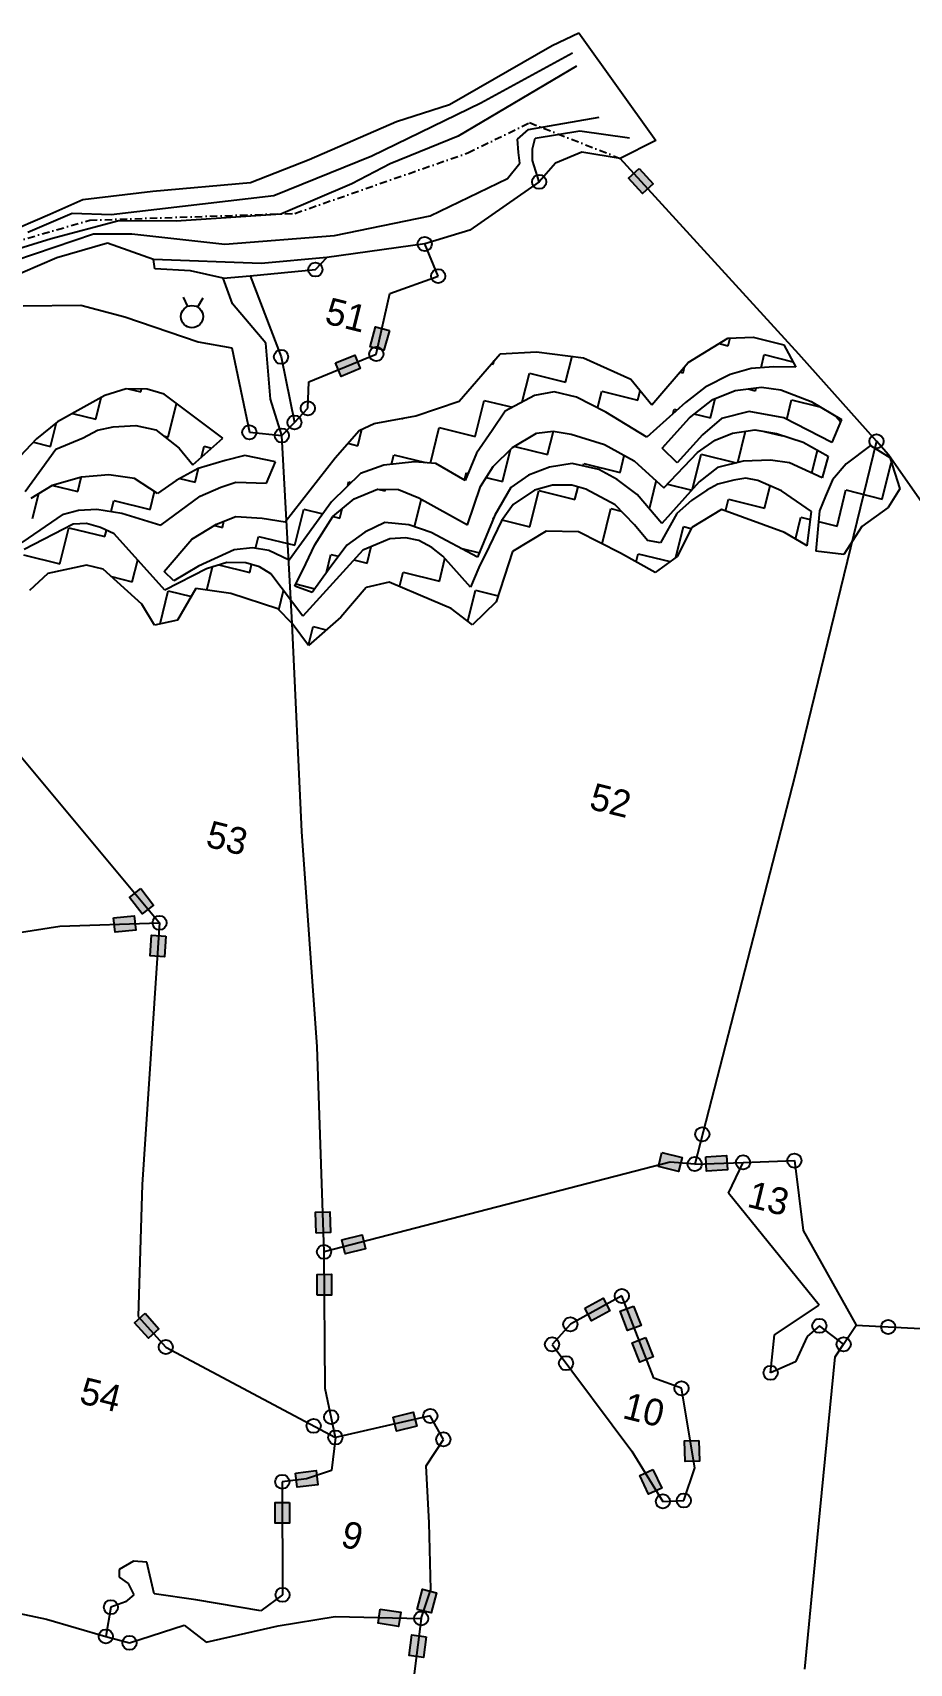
# Model space of a CAD drawing. Header units: metres. Extents: x 312545 to 317295, y 1913851 to 1916479.
# Drawn here: x 314574 to 315164, y 1915139 to 1916236 of the extents above; entities that cross this region are included whole.
import ezdxf

# ---------------------------------------------------------------- set-up
doc = ezdxf.new("R2010")
doc.units = ezdxf.units.M
doc.linetypes.add('DASHDOT', pattern=[1, 0.5, -0.25, 0, -0.25])
for name, color, linetype in [('LINE_WATER', 4, 'Continuous'), ('OFF', 1, 'Continuous'), ('POLY_HATCH', 12, 'Continuous'), ('POLY_PARCEL', 6, 'Continuous'), ('POLY_WATER', 4, 'Continuous'), ('TEXT_PARCEL', 7, 'Continuous'), ('V_BOUND_LINE', 7, 'Continuous'), ('V_BOUND_STREAM_LINE', 7, 'DASHDOT')]:
    doc.layers.add(name, color=color, linetype=linetype)
doc.styles.add('TEXT_MAP', font='')
doc.styles.get('TEXT_MAP').set_extended_font_data('Kruti Dev 050')

msp = doc.modelspace()

# ---------------------------------------------------------------- hatches: boundary and pattern name
for points in [[(314984.1, 1916127.5), (314991.3, 1916134), (314981.9, 1916144.3), (314974.7, 1916137.8)], [(314801.1, 1916024.4), (314810.4, 1916022), (314814, 1916035.4), (314804.6, 1916037.9)], [(314794.4, 1916009.7), (314790.8, 1916018.7), (314777.9, 1916013.5), (314781.5, 1916004.5)], [(314647.8, 1915643), (314655.4, 1915648.9), (314647, 1915660), (314639.3, 1915654.1)], [(314643.5, 1915632.1), (314642.5, 1915641.7), (314628.6, 1915640.3), (314629.6, 1915630.7)], [(314653.2, 1915614.8), (314662.8, 1915614.1), (314663.7, 1915628.1), (314654.1, 1915628.7)], [(315008.5, 1915469.7), (315010.9, 1915479.1), (314997.3, 1915482.5), (314995, 1915473.1)], [(315041.3, 1915471), (315040.6, 1915480.6), (315026.7, 1915479.7), (315027.3, 1915470)], [(314774, 1915442.7), (314764.4, 1915442.4), (314764.9, 1915428.4), (314774.5, 1915428.8)], [(314797.9, 1915417.8), (314795.7, 1915427.1), (314782.1, 1915423.9), (314784.4, 1915414.5)], [(314775.1, 1915400.7), (314765.4, 1915400.6), (314765.5, 1915386.6), (314775.2, 1915386.7)], [(314962.2, 1915376), (314957.7, 1915384.5), (314945.4, 1915377.9), (314950, 1915369.4)], [(314652, 1915357.6), (314659.1, 1915364), (314649.8, 1915374.4), (314642.6, 1915367.9)], [(314974.2, 1915362.8), (314983.2, 1915366.2), (314978.2, 1915379.2), (314969.2, 1915375.8)], [(314982.3, 1915341.6), (314991.3, 1915345.1), (314986.3, 1915358.1), (314977.3, 1915354.6)], [(314832.4, 1915298.6), (314830.1, 1915307.9), (314816.5, 1915304.5), (314818.9, 1915295.2)], [(315012.9, 1915274.7), (315022.5, 1915274.9), (315022.1, 1915288.9), (315012.5, 1915288.6)], [(314765.9, 1915259.1), (314764.7, 1915268.7), (314750.9, 1915267), (314752, 1915257.5)], [(314988.3, 1915252.7), (314997.1, 1915256.8), (314991.2, 1915269.4), (314982.4, 1915265.3)], [(314737.2, 1915233.2), (314746.9, 1915233.3), (314746.8, 1915247.2), (314737.2, 1915247.2)], [(314845.7, 1915186.5), (314836.3, 1915188.9), (314832.8, 1915175.3), (314842.2, 1915172.9)], [(314820.2, 1915163.9), (314821.7, 1915173.4), (314807.9, 1915175.5), (314806.4, 1915166)], [(314827.3, 1915144.2), (314836.9, 1915143), (314838.7, 1915156.8), (314829.1, 1915158.1)]]:
    msp.add_hatch(color=256).paths.add_polyline_path(points)

# ---------------------------------------------------------------- linework, layer by layer
for points in [[(314981.9, 1916144.3), (314991.3, 1916134), (314984.1, 1916127.5), (314974.7, 1916137.8)], [(314814, 1916035.4), (314810.4, 1916022), (314801.1, 1916024.4), (314804.6, 1916037.9)], [(314777.9, 1916013.5), (314790.8, 1916018.7), (314794.4, 1916009.7), (314781.5, 1916004.5)], [(314647, 1915660), (314655.4, 1915648.9), (314647.8, 1915643), (314639.3, 1915654.1)], [(314628.6, 1915640.3), (314642.5, 1915641.7), (314643.5, 1915632.1), (314629.6, 1915630.7)], [(314663.7, 1915628.1), (314662.8, 1915614.1), (314653.2, 1915614.8), (314654.1, 1915628.7)], [(314997.3, 1915482.5), (315010.9, 1915479.1), (315008.5, 1915469.7), (314995, 1915473.1)], [(315026.7, 1915479.7), (315040.6, 1915480.6), (315041.3, 1915471), (315027.3, 1915470)], [(314764.9, 1915428.4), (314764.4, 1915442.4), (314774, 1915442.7), (314774.5, 1915428.8)], [(314782.1, 1915423.9), (314795.7, 1915427.1), (314797.9, 1915417.8), (314784.4, 1915414.5)], [(314765.5, 1915386.6), (314765.4, 1915400.6), (314775.1, 1915400.7), (314775.2, 1915386.7)], [(314945.4, 1915377.9), (314957.7, 1915384.5), (314962.2, 1915376), (314950, 1915369.4)], [(314649.8, 1915374.4), (314659.1, 1915364), (314652, 1915357.6), (314642.6, 1915367.9)], [(314978.2, 1915379.2), (314983.2, 1915366.2), (314974.2, 1915362.8), (314969.2, 1915375.8)], [(314986.3, 1915358.1), (314991.3, 1915345.1), (314982.3, 1915341.6), (314977.3, 1915354.6)], [(314816.5, 1915304.5), (314830.1, 1915307.9), (314832.4, 1915298.6), (314818.9, 1915295.2)], [(315022.1, 1915288.9), (315022.5, 1915274.9), (315012.9, 1915274.7), (315012.5, 1915288.6)], [(314750.9, 1915267), (314764.7, 1915268.7), (314765.9, 1915259.1), (314752, 1915257.5)], [(314991.2, 1915269.4), (314997.1, 1915256.8), (314988.3, 1915252.7), (314982.4, 1915265.3)], [(314746.8, 1915247.2), (314746.9, 1915233.3), (314737.2, 1915233.2), (314737.2, 1915247.2)], [(314832.8, 1915175.3), (314836.3, 1915188.9), (314845.7, 1915186.5), (314842.2, 1915172.9)], [(314807.9, 1915175.5), (314821.7, 1915173.4), (314820.2, 1915163.9), (314806.4, 1915166)], [(314838.7, 1915156.8), (314836.9, 1915143), (314827.3, 1915144.2), (314829.1, 1915158.1)]]:
    msp.add_lwpolyline(points, close=True)
for points in [[(314675.4, 1916057.7), (314678.2, 1916051.5)], [(314688.6, 1916057), (314685.1, 1916051.1)]]:
    msp.add_lwpolyline(points)
for centre, radius in [((314914.7, 1916135.3), 4.77), ((314837.8, 1916093.5), 4.77), ((314764.3, 1916076.3), 4.77), ((314846.8, 1916071.9), 4.77), ((314681.3, 1916044.7), 7.47), ((314741.2, 1916017.6), 4.77), ((314805.2, 1916019.5), 4.77), ((314759.2, 1915983), 4.77), ((314719.9, 1915966.9), 4.77), ((314750.2, 1915973.5), 4.77), ((314741.7, 1915964.7), 4.77), ((315141.5, 1915960.8), 4.77), ((314659.5, 1915637), 4.77), ((315024.4, 1915494.8), 4.77), ((315019.3, 1915474.8), 4.77), ((315051.8, 1915475.9), 4.77), ((315086.3, 1915477.1), 4.77), ((314770.1, 1915415.7), 4.77), ((314970.3, 1915386.1), 4.77), ((314935.7, 1915367), 4.77), ((315103.1, 1915366), 4.77), ((315149.4, 1915365.2), 4.77), ((314923.4, 1915353.5), 4.77), ((315119.4, 1915353.6), 4.77), ((314663.7, 1915351.7), 4.77), ((314932.8, 1915340.9), 4.77), ((315070.3, 1915334.4), 4.77), ((315010.4, 1915324), 4.77), ((314763.1, 1915298.7), 4.77), ((314774.9, 1915304.6), 4.77), ((314841.5, 1915305.4), 4.77), ((314777.7, 1915290.9), 4.77), ((314850.3, 1915289.6), 4.77), ((314742, 1915261.1), 4.77), ((314997.9, 1915247.9), 4.77), ((315012, 1915248.5), 4.77), ((314742.2, 1915185.1), 4.77), ((314626.8, 1915176.8), 4.77), ((314835.4, 1915169.2), 4.77), ((314623.4, 1915157.1), 4.77), ((314639.3, 1915152.8), 4.77)]:
    msp.add_circle(centre, radius)
at = {"layer": 'LINE_WATER'}
for p, q in [((314939.8, 1916213), (314860.3, 1916166)), ((314875.4, 1916188.5), (314937.2, 1916222.1)), ((314802.3, 1916152.8), (314875.4, 1916188.5)), ((314900.1, 1916163.9), (314907.6, 1916170.6)), ((314907.6, 1916170.6), (314955.1, 1916178.8)), ((314912, 1916164.6), (314942, 1916169.5)), ((314942, 1916169.5), (314975.4, 1916165)), ((314860.3, 1916166), (314814.6, 1916147.5)), ((314900.8, 1916155), (314900.1, 1916163.9)), ((314910.3, 1916157.6), (314912, 1916164.6)), ((314736.3, 1916126.1), (314802.3, 1916152.8)), ((314814.6, 1916147.5), (314788.7, 1916133.9)), ((314893.5, 1916137.5), (314901.8, 1916147.9)), ((314901.8, 1916147.9), (314900.8, 1916155)), ((314910.3, 1916149.7), (314910.3, 1916157.6)), ((314914.7, 1916135.3), (314910.3, 1916149.7)), ((314841.5, 1916112.4), (314893.5, 1916137.5)), ((314626.9, 1916113.3), (314736.3, 1916126.1)), ((314788.7, 1916133.9), (314741.1, 1916113.6)), ((314570.9, 1916101.4), (314600.8, 1916114.3)), ((314600.8, 1916114.3), (314626.9, 1916113.3)), ((314632.1, 1916109), (314586.6, 1916097)), ((314670.7, 1916108.8), (314632.1, 1916109)), ((314741.1, 1916113.6), (314670.7, 1916108.8)), ((314777.1, 1916099.2), (314841.5, 1916112.4)), ((314586.6, 1916097), (314539.5, 1916082.5)), ((314562.2, 1916082.4), (314615.2, 1916100.3)), ((314615.2, 1916100.3), (314640.9, 1916100.4)), ((314640.9, 1916100.4), (314703.4, 1916093.3)), ((314703.4, 1916093.3), (314777.1, 1916099.2))]:
    msp.add_line(p, q, dxfattribs=at)
at = {"layer": 'OFF'}
for p, q in [((314923.5, 1916226.9), (314941.3, 1916235.6)), ((314941.3, 1916235.6), (314993.1, 1916163.1)), ((314993.1, 1916163.1), (314969.1, 1916151.1))]:
    msp.add_line(p, q, dxfattribs=at)
at = {"layer": 'POLY_HATCH'}
for p, q in [((315014.9, 1916013.8), (315041.5, 1916030.2)), ((315041.5, 1916030.2), (315058.7, 1916030.8)), ((315058.7, 1916030.8), (315079.3, 1916025.7)), ((314861, 1915987.7), (314888.4, 1916019.7)), ((314888.4, 1916019.7), (314912.9, 1916020.9)), ((314912.9, 1916020.9), (314944.6, 1916017)), ((314944.6, 1916017), (314976.4, 1916002.7)), ((315079.3, 1916025.7), (315087.2, 1916010.7)), ((314990.5, 1915985.4), (315014.9, 1916013.8)), ((315043.1, 1916005.7), (315026.4, 1915997.2)), ((315057.3, 1916009.7), (315043.1, 1916005.7)), ((315072.2, 1916010.8), (315057.3, 1916009.7)), ((315087.2, 1916010.7), (315072.2, 1916010.8)), ((314637, 1915996.1), (314622.7, 1915991.6)), ((314651.1, 1915995.9), (314637, 1915996.1)), ((314662.5, 1915992.6), (314651.1, 1915995.9)), ((314924.8, 1915994.1), (314911.5, 1915991.7)), ((314939.9, 1915990.4), (314924.8, 1915994.1)), ((314976.4, 1916002.7), (314990.5, 1915985.4)), ((315026.4, 1915997.2), (315013, 1915986.8)), ((315031.4, 1915988.9), (315046.6, 1915995)), ((315046.6, 1915995), (315064.1, 1915997.2)), ((315064.1, 1915997.2), (315077.3, 1915995.4)), ((315077.3, 1915995.4), (315097.5, 1915987.5)), ((314608.5, 1915983.8), (314591, 1915974)), ((314622.7, 1915991.6), (314608.5, 1915983.8)), ((314702.1, 1915963), (314662.5, 1915992.6)), ((314831.9, 1915977.9), (314861, 1915987.7)), ((314911.5, 1915991.7), (314891.9, 1915981.1)), ((314959.6, 1915980.3), (314939.9, 1915990.4)), ((315013, 1915986.8), (314987, 1915963.6)), ((315015.7, 1915976.7), (315031.4, 1915988.9)), ((315097.5, 1915987.5), (315118, 1915975.4)), ((314591, 1915974), (314576.8, 1915962.5)), ((314793.6, 1915968), (314803.9, 1915972.7)), ((314803.9, 1915972.7), (314831.9, 1915977.9)), ((314891.9, 1915981.1), (314883.1, 1915968.1)), ((314987, 1915963.6), (314959.6, 1915980.3)), ((314997.4, 1915956.3), (315015.7, 1915976.7)), ((315037.2, 1915976.1), (315024.6, 1915965.1)), ((315055.8, 1915980.9), (315037.2, 1915976.1)), ((315079.2, 1915976.5), (315055.8, 1915980.9)), ((315111.4, 1915960.1), (315079.2, 1915976.5)), ((315118, 1915975.4), (315111.4, 1915960.1)), ((315113.9, 1915977.8), (315117.4, 1915974)), ((314576.8, 1915962.5), (314562.1, 1915946.8)), ((314589.7, 1915955.5), (314608.1, 1915963.2)), ((314608.1, 1915963.2), (314617.8, 1915968.3)), ((314617.8, 1915968.3), (314628.3, 1915970.5)), ((314628.3, 1915970.5), (314643.6, 1915971.4)), ((314643.6, 1915971.4), (314657, 1915968.5)), ((314657, 1915968.5), (314672.8, 1915956.1)), ((314681.8, 1915945), (314702.1, 1915963)), ((314777.6, 1915949.7), (314793.6, 1915968)), ((314883.1, 1915968.1), (314872.7, 1915952.8)), ((314896.9, 1915956.6), (314912.9, 1915966.2)), ((314912.9, 1915966.2), (314924.1, 1915967.7)), ((314924.1, 1915967.7), (314936.3, 1915965.6)), ((314936.3, 1915965.6), (314958.6, 1915958.7)), ((315024.6, 1915965.1), (315007.6, 1915946.3)), ((315021.2, 1915953.3), (315033.1, 1915961.6)), ((315033.1, 1915961.6), (315044.6, 1915966.3)), ((315044.6, 1915966.3), (315059.8, 1915968.6)), ((315059.8, 1915968.6), (315074.2, 1915966)), ((315074.2, 1915966), (315092.1, 1915960.2)), ((314569.1, 1915927), (314589.7, 1915955.5)), ((314672.8, 1915956.1), (314681.8, 1915945)), ((314716.8, 1915951.3), (314703.7, 1915948)), ((314737.4, 1915947.1), (314716.8, 1915951.3)), ((314743.9, 1915906.7), (314777.6, 1915949.7)), ((314872.7, 1915952.8), (314864.9, 1915934.5)), ((314883.8, 1915943.8), (314896.9, 1915956.6)), ((314958.6, 1915958.7), (314978.5, 1915947.6)), ((315007.6, 1915946.3), (314997.4, 1915956.3)), ((314998.5, 1915929.5), (315021.2, 1915953.3)), ((315092.1, 1915960.2), (315109.1, 1915950.8)), ((315109.1, 1915950.8), (315105, 1915936.2)), ((315137.5, 1915958), (315121.1, 1915945.6)), ((315137.5, 1915958), (315150.4, 1915949.9)), ((315150.4, 1915949.9), (315157.3, 1915928.8)), ((314685.4, 1915942.6), (314670.7, 1915934.5)), ((314703.7, 1915948), (314685.4, 1915942.6)), ((314731.4, 1915932.6), (314737.4, 1915947.1)), ((314794.5, 1915939.2), (314775.1, 1915920)), ((314810.4, 1915944.7), (314794.5, 1915939.2)), ((314830.8, 1915947.1), (314810.4, 1915944.7)), ((314845.2, 1915945.9), (314830.8, 1915947.1)), ((314864.9, 1915934.5), (314845.2, 1915945.9)), ((314875.3, 1915930.4), (314883.8, 1915943.8)), ((314921.7, 1915943.5), (314907.6, 1915938.1)), ((314936.9, 1915945.9), (314921.7, 1915943.5)), ((314954.8, 1915941.9), (314936.9, 1915945.9)), ((314967.2, 1915935.1), (314954.8, 1915941.9)), ((314978.5, 1915947.6), (314998.5, 1915929.5)), ((315034.7, 1915943.3), (315022.4, 1915933.6)), ((315051.8, 1915947.5), (315034.7, 1915943.3)), ((315070.3, 1915948.1), (315051.8, 1915947.5)), ((315083, 1915946.4), (315070.3, 1915948.1)), ((315105, 1915936.2), (315083, 1915946.4)), ((315121.1, 1915945.6), (315111.9, 1915934.9)), ((314587.4, 1915931.1), (314573, 1915922.4)), ((314607.1, 1915936.6), (314587.4, 1915931.1)), ((314625.4, 1915938.2), (314607.1, 1915936.6)), ((314642.7, 1915935.8), (314625.4, 1915938.2)), ((314658.2, 1915925.8), (314642.7, 1915935.8)), ((314670.7, 1915934.5), (314658.2, 1915925.8)), ((314686.9, 1915923.9), (314700.6, 1915929.9)), ((314700.6, 1915929.9), (314710.9, 1915933.4)), ((314710.9, 1915933.4), (314731.4, 1915932.6)), ((314790.4, 1915922.2), (314806.1, 1915928.7)), ((314806.1, 1915928.7), (314820.2, 1915928.5)), ((314820.2, 1915928.5), (314833.9, 1915922.8)), ((314866.6, 1915904.7), (314875.3, 1915930.4)), ((314895.7, 1915929.7), (314885, 1915911.2)), ((314907.6, 1915938.1), (314895.7, 1915929.7)), ((314911.5, 1915927.9), (314897.3, 1915918.4)), ((314923.7, 1915931.4), (314911.5, 1915927.9)), ((314936.7, 1915931.4), (314923.7, 1915931.4)), ((314946.2, 1915928.6), (314936.7, 1915931.4)), ((314965.9, 1915918.1), (314946.2, 1915928.6)), ((314980.7, 1915925.1), (314967.2, 1915935.1)), ((315022.4, 1915933.6), (314997.1, 1915905.5)), ((315027.4, 1915927.9), (315017.1, 1915921.1)), ((315034.9, 1915932.1), (315027.4, 1915927.9)), ((315045.7, 1915934.7), (315034.9, 1915932.1)), ((315053.7, 1915936), (315045.7, 1915934.7)), ((315061.8, 1915934.4), (315053.7, 1915936)), ((315077.6, 1915927.6), (315061.8, 1915934.4)), ((315097.7, 1915913.7), (315077.6, 1915927.6)), ((315111.9, 1915934.9), (315107.2, 1915923.9)), ((315157.3, 1915928.8), (315149.3, 1915916.2)), ((314660.4, 1915904.5), (314686.9, 1915923.9)), ((314775.1, 1915920), (314746.6, 1915880.9)), ((314776.1, 1915910.2), (314790.4, 1915922.2)), ((314833.9, 1915922.8), (314866.6, 1915904.7)), ((314897.3, 1915918.4), (314889.3, 1915907.4)), ((314978.8, 1915904.7), (314965.9, 1915918.1)), ((314997.1, 1915905.5), (314980.7, 1915925.1)), ((315017.1, 1915921.1), (315007.2, 1915912.2)), ((315107.2, 1915923.9), (315103.1, 1915914)), ((314567.1, 1915892.8), (314594.9, 1915911.8)), ((314594.9, 1915911.8), (314605, 1915914.5)), ((314605, 1915914.5), (314617.4, 1915915.2)), ((314617.4, 1915915.2), (314634.1, 1915912.5)), ((314634.1, 1915912.5), (314660.4, 1915904.5)), ((314697.8, 1915905), (314710.8, 1915910.2)), ((314710.8, 1915910.2), (314728.5, 1915909.1)), ((314728.5, 1915909.1), (314743.9, 1915906.7)), ((314763.8, 1915891.1), (314776.1, 1915910.2)), ((314810.9, 1915906.3), (314797.5, 1915899.7)), ((314827, 1915904.7), (314810.9, 1915906.3)), ((314885, 1915911.2), (314873.3, 1915883)), ((314889.3, 1915907.4), (314881, 1915890)), ((315007.2, 1915912.2), (314996.3, 1915892.6)), ((315037.2, 1915914.9), (315017.3, 1915902.8)), ((315079.6, 1915899.5), (315037.2, 1915914.9)), ((315094.8, 1915890.5), (315097.7, 1915913.7)), ((315103.1, 1915914), (315100.8, 1915887)), ((315149.3, 1915916.2), (315131.6, 1915903.6)), ((314601.4, 1915905), (314568.4, 1915888)), ((314610.5, 1915905.5), (314601.4, 1915905)), ((314619.9, 1915902.8), (314610.5, 1915905.5)), ((314629, 1915898.5), (314619.9, 1915902.8)), ((314663.1, 1915860.8), (314629, 1915898.5)), ((314662.6, 1915873.2), (314681.2, 1915895)), ((314681.2, 1915895), (314697.8, 1915905)), ((314797.5, 1915899.7), (314785.5, 1915891)), ((314814.3, 1915895.2), (314805.7, 1915891.7)), ((314825, 1915895.8), (314814.3, 1915895.2)), ((314833.9, 1915894), (314825, 1915895.8)), ((314842.2, 1915899.5), (314827, 1915904.7)), ((314873.3, 1915883), (314842.2, 1915899.5)), ((314919.5, 1915900.4), (314896.7, 1915886.6)), ((314941.2, 1915899.9), (314919.5, 1915900.4)), ((314969.3, 1915885.6), (314941.2, 1915899.9)), ((314987.5, 1915894), (314978.8, 1915904.7)), ((315017.3, 1915902.8), (315007.6, 1915883.4)), ((315094.8, 1915890.5), (315079.6, 1915899.5)), ((315131.6, 1915903.6), (315119.6, 1915884.7)), ((314709.6, 1915887.9), (314685.6, 1915876.9)), ((314722.1, 1915889.1), (314709.6, 1915887.9)), ((314733, 1915887.3), (314722.1, 1915889.1)), ((314746.6, 1915880.9), (314733, 1915887.3)), ((314796.2, 1915887.5), (314755.9, 1915843.2)), ((314757.9, 1915878.5), (314763.8, 1915891.1)), ((314785.5, 1915891), (314773.5, 1915875.1)), ((314805.7, 1915891.7), (314796.2, 1915887.5)), ((314842.5, 1915889.4), (314833.9, 1915894)), ((314850, 1915883.5), (314842.5, 1915889.4)), ((314881, 1915890), (314874.2, 1915875.9)), ((314896.7, 1915886.6), (314885.9, 1915852.9)), ((314992.7, 1915872.5), (314969.3, 1915885.6)), ((314996.3, 1915892.6), (314987.5, 1915894)), ((315119.6, 1915884.7), (315100.8, 1915887)), ((314610.3, 1915877.6), (314584.5, 1915871.9)), ((314621.7, 1915874.8), (314610.3, 1915877.6)), ((314647.5, 1915851.4), (314621.7, 1915874.8)), ((314669, 1915866.9), (314662.6, 1915873.2)), ((314691, 1915875.1), (314663.1, 1915860.8)), ((314685.6, 1915876.9), (314669, 1915866.9)), ((314704.7, 1915879.4), (314691, 1915875.1)), ((314717.6, 1915879.1), (314704.7, 1915879.4)), ((314726.7, 1915876.4), (314717.6, 1915879.1)), ((314734.4, 1915871.7), (314726.7, 1915876.4)), ((314750.4, 1915863.4), (314757.9, 1915878.5)), ((314773.5, 1915875.1), (314762, 1915859.1)), ((314868.5, 1915862.7), (314850, 1915883.5)), ((314874.2, 1915875.9), (314868.5, 1915862.7)), ((315007.6, 1915883.4), (314992.7, 1915872.5)), ((314584.5, 1915871.9), (314572, 1915860.4)), ((314755.9, 1915843.2), (314734.4, 1915871.7)), ((314762, 1915859.1), (314750.4, 1915863.4)), ((314798.4, 1915862.5), (314781.3, 1915842.5)), ((314813.8, 1915866), (314798.4, 1915862.5)), ((314842.4, 1915854), (314813.8, 1915866)), ((314656.1, 1915837.2), (314647.5, 1915851.4)), ((314684, 1915861.8), (314671.5, 1915840.6)), ((314707.5, 1915858.4), (314684, 1915861.8)), ((314739, 1915848.1), (314707.5, 1915858.4)), ((314855.6, 1915848.3), (314842.4, 1915854)), ((314885.9, 1915852.9), (314869.9, 1915837.5)), ((314671.5, 1915840.6), (314656.1, 1915837.2)), ((314748.7, 1915838.4), (314739, 1915848.1)), ((314781.3, 1915842.5), (314759.6, 1915823.6)), ((314869.9, 1915837.5), (314855.6, 1915848.3)), ((314759.6, 1915823.6), (314748.7, 1915838.4))]:
    msp.add_line(p, q, dxfattribs=at)
at = {"layer": 'POLY_HATCH', "linetype": 'Continuous'}
for p, q in [((315035.8, 1916026.6), (315041.8, 1916025.1)), ((315041.8, 1916025.1), (315043.1, 1916030.3)), ((314932.5, 1916000.6), (314936.8, 1916018)), ((315063.9, 1916010.2), (315066.1, 1916019.1)), ((315066.1, 1916019.1), (315085.3, 1916014.3)), ((314882.6, 1916013), (314883.9, 1916012.7)), ((314883.9, 1916012.7), (314884.5, 1916015.1)), ((314903.4, 1915987.3), (314908.2, 1916006.6)), ((314908.2, 1916006.6), (314932.5, 1916000.6)), ((315009.4, 1916007.3), (315011.5, 1916006.8)), ((315011.5, 1916006.8), (315012.5, 1916010.9)), ((314638.5, 1915996.1), (314646.9, 1915994)), ((314646.9, 1915994), (314647.4, 1915995.9)), ((314954, 1915983.2), (314956.8, 1915994.6)), ((314956.8, 1915994.6), (314981.1, 1915988.5)), ((314981.1, 1915988.5), (314982.7, 1915995)), ((315054.9, 1915996.1), (315060.1, 1915994.8)), ((315060.1, 1915994.8), (315060.6, 1915996.8)), ((314616.6, 1915975.7), (314620.2, 1915990.3)), ((314665.2, 1915963.6), (314670.8, 1915986.3)), ((314871.8, 1915964), (314877.8, 1915988.3)), ((314877.8, 1915988.3), (314896.7, 1915983.7)), ((315004.7, 1915979.4), (315005.4, 1915982.5)), ((315005.4, 1915982.5), (315007.6, 1915982)), ((315029.8, 1915976.5), (315033, 1915989.5)), ((315081.2, 1915975.5), (315084.4, 1915988.7)), ((315084.4, 1915988.7), (315103.4, 1915984)), ((314586.2, 1915957.4), (314590.2, 1915973.4)), ((314600.9, 1915979.6), (314616.6, 1915975.7)), ((314822.7, 1915976.2), (314823.2, 1915976.1)), ((314823.2, 1915976.1), (314823.2, 1915976.3)), ((315018.8, 1915979.2), (315029.8, 1915976.5)), ((314662.3, 1915964.4), (314665.2, 1915963.6)), ((314792.8, 1915957.8), (314795.6, 1915968.9)), ((314841.6, 1915946.2), (314847.5, 1915970.1)), ((314847.5, 1915970.1), (314871.8, 1915964)), ((314920.4, 1915952), (314924.3, 1915967.7)), ((315048.2, 1915946.6), (315053.4, 1915967.6)), ((315066, 1915967.5), (315078.4, 1915964.4)), ((315078.4, 1915964.4), (315078.4, 1915964.6)), ((314574.7, 1915960.3), (314586.2, 1915957.4)), ((314687.7, 1915950.2), (314689.5, 1915957.6)), ((314689.5, 1915957.6), (314694.6, 1915956.3)), ((314786.2, 1915959.5), (314792.8, 1915957.8)), ((314815.5, 1915945.3), (314817.1, 1915951.8)), ((314817.1, 1915951.8), (314838.3, 1915946.5)), ((314890.1, 1915933.7), (314895.4, 1915955.1)), ((314898.3, 1915957.4), (314920.4, 1915952)), ((314969.1, 1915939.9), (314971.9, 1915951.3)), ((314999.2, 1915958.3), (314999.4, 1915958.2)), ((314999.4, 1915958.2), (314999.5, 1915958.7)), ((315017.9, 1915928.6), (315023.7, 1915952.2)), ((315023.7, 1915952.2), (315047.1, 1915946.4)), ((315098, 1915939.4), (315101.8, 1915954.8)), ((314683.5, 1915933.3), (314685.8, 1915942.7)), ((314864.5, 1915934.7), (314865.8, 1915939.7)), ((314865.8, 1915939.7), (314867, 1915939.4)), ((314944.3, 1915944.2), (314944.8, 1915945.9)), ((314944.8, 1915945.9), (314969.1, 1915939.9)), ((315145.3, 1915922), (315151.4, 1915946.3)), ((315151.4, 1915946.3), (315151.5, 1915946.3)), ((314587.7, 1915931.2), (314604.5, 1915927.1)), ((314604.5, 1915927.1), (314606.9, 1915936.5)), ((314673.1, 1915935.8), (314683.5, 1915933.3)), ((314786.2, 1915931), (314786.8, 1915933.5)), ((314786.8, 1915933.5), (314788.3, 1915933.1)), ((314806.1, 1915928.7), (314811.1, 1915927.5)), ((314811.1, 1915927.5), (314811.4, 1915928.6)), ((314879.1, 1915936.4), (314890.1, 1915933.7)), ((314908.4, 1915903.3), (314914.4, 1915927.7)), ((314914.4, 1915927.7), (314938.7, 1915921.6)), ((314938.7, 1915921.6), (314940.9, 1915930.2)), ((314988.8, 1915915.4), (314993.4, 1915933.9)), ((314993.4, 1915933.9), (314993.8, 1915933.8)), ((315000.9, 1915932), (315017.3, 1915928)), ((315066.3, 1915915.8), (315070.1, 1915930.8)), ((315115, 1915903.7), (315121, 1915928.1)), ((315121, 1915928.1), (315145.3, 1915922)), ((314574.2, 1915908.8), (314578.4, 1915925.7)), ((314627, 1915913.6), (314628.8, 1915921)), ((314628.8, 1915921), (314653.2, 1915915)), ((314653.2, 1915915), (314656.2, 1915927.1)), ((314830.9, 1915903.3), (314835.4, 1915921.4)), ((314835.4, 1915921.4), (314837, 1915921)), ((315040, 1915913.8), (315042, 1915921.8)), ((315042, 1915921.8), (315066.3, 1915915.8)), ((314701.8, 1915902.9), (314702.8, 1915907)), ((314750.4, 1915890.9), (314756.5, 1915915.2)), ((314756.5, 1915915.2), (314769.3, 1915912)), ((314776.2, 1915910.3), (314780.8, 1915909.2)), ((314780.8, 1915909.2), (314782.3, 1915915.5)), ((314883.9, 1915908.6), (314884.1, 1915909.4)), ((314884.1, 1915909.4), (314884.2, 1915909.3)), ((314889.7, 1915908), (314908.4, 1915903.3)), ((314957.1, 1915891.8), (314963, 1915915.6)), ((314963, 1915915.6), (314969.9, 1915913.9)), ((315087, 1915895.1), (315090.7, 1915909.8)), ((315090.7, 1915909.8), (315097, 1915908.2)), ((315102.5, 1915906.8), (315115, 1915903.7)), ((314592.5, 1915878.4), (314598.5, 1915902.7)), ((314598.5, 1915902.7), (314622.8, 1915896.7)), ((314622.8, 1915896.7), (314623.9, 1915900.9)), ((314696.5, 1915904.2), (314701.8, 1915902.9)), ((314724.1, 1915888.7), (314726.1, 1915896.9)), ((314726.1, 1915896.9), (314750.4, 1915890.9)), ((315006.5, 1915882.6), (315011.7, 1915903.5)), ((315011.7, 1915903.5), (315017, 1915902.2)), ((314568.1, 1915884.4), (314592.5, 1915878.4)), ((314771.7, 1915872.6), (314774.7, 1915884.8)), ((314774.7, 1915884.8), (314779.9, 1915883.6)), ((314799.1, 1915878.8), (314801.8, 1915890)), ((314861.9, 1915889), (314874.5, 1915885.9)), ((314979.9, 1915879.7), (314981.3, 1915885.2)), ((314981.3, 1915885.2), (315002.8, 1915879.9)), ((314641.1, 1915866.4), (314644.8, 1915881.1)), ((314691.3, 1915860.7), (314695.2, 1915876.4)), ((314699.3, 1915877.7), (314720.1, 1915872.6)), ((314720.1, 1915872.6), (314721.4, 1915878)), ((314790.2, 1915881), (314799.1, 1915878.8)), ((314820.9, 1915863), (314823.4, 1915872.8)), ((314823.4, 1915872.8), (314847.7, 1915866.8)), ((314847.7, 1915866.8), (314851.4, 1915881.9)), ((314627.2, 1915869.8), (314641.1, 1915866.4)), ((314751.1, 1915864.9), (314763.9, 1915861.7)), ((314659.9, 1915838), (314665.4, 1915860.3)), ((314665.4, 1915860.3), (314680.9, 1915856.5)), ((314739.7, 1915847.4), (314742.9, 1915860.5)), ((314866.8, 1915839.8), (314872, 1915860.7)), ((314872, 1915860.7), (314887.2, 1915857)), ((314759.6, 1915823.7), (314762.7, 1915836.2)), ((314762.7, 1915836.2), (314771.5, 1915834))]:
    msp.add_line(p, q, dxfattribs=at)
at = {"layer": 'POLY_PARCEL'}
for p, q in [((314846.8, 1916071.9), (314837.8, 1916093.5)), ((314814.3, 1916060.1), (314846.8, 1916071.9)), ((314805.2, 1916019.5), (314814.3, 1916060.1)), ((314567.8, 1916052), (314606.5, 1916052.3)), ((314606.5, 1916052.3), (314636.2, 1916044.5)), ((314636.2, 1916044.5), (314685.5, 1916027.8)), ((314685.5, 1916027.8), (314708.2, 1916023.6)), ((314708.2, 1916023.6), (314719.9, 1915966.9)), ((314759.9, 1916000.8), (314805.2, 1916019.5)), ((314759.2, 1915983), (314759.9, 1916000.8)), ((314750.2, 1915973.5), (314759.2, 1915983)), ((314719.9, 1915966.9), (314741.7, 1915964.7)), ((314748.7, 1915838.4), (314741.7, 1915964.7)), ((315141.5, 1915960.8), (315086.7, 1915735.7)), ((314755.2, 1915698.5), (314748.7, 1915838.4)), ((314505.7, 1915821.4), (314659.5, 1915637)), ((315086.7, 1915735.7), (315019.3, 1915474.8)), ((314765.4, 1915553.5), (314755.2, 1915698.5)), ((314555.2, 1915629), (314592.4, 1915634.8)), ((314592.4, 1915634.8), (314659.5, 1915637)), ((314659.5, 1915637), (314647.8, 1915461)), ((314770.1, 1915415.7), (314765.4, 1915553.5)), ((315002.9, 1915476.1), (314770.1, 1915415.7)), ((315019.3, 1915474.8), (315002.9, 1915476.1)), ((315019.3, 1915474.8), (315051.8, 1915475.9)), ((315042.1, 1915455.3), (315051.8, 1915475.9)), ((315051.8, 1915475.9), (315086.3, 1915477.1)), ((315086.3, 1915477.1), (315092.2, 1915430)), ((314647.8, 1915461), (314645.2, 1915372.3)), ((315102.9, 1915379.8), (315042.1, 1915455.3)), ((315092.2, 1915430), (315127.9, 1915366.4)), ((314770.9, 1915323.9), (314770.1, 1915415.7)), ((314970.3, 1915386.1), (314935.7, 1915367)), ((314991.7, 1915330.8), (314970.3, 1915386.1)), ((315073, 1915360), (315102.9, 1915379.8)), ((314645.2, 1915372.3), (314663.7, 1915351.7)), ((314935.7, 1915367), (314923.4, 1915353.5)), ((315070.3, 1915334.4), (315073, 1915360)), ((315094.9, 1915358.8), (315087, 1915341.8)), ((315103.1, 1915366), (315094.9, 1915358.8)), ((315119.4, 1915353.6), (315103.1, 1915366)), ((315119.4, 1915353.6), (315127.9, 1915366.4)), ((315127.9, 1915366.4), (315265.2, 1915359.2)), ((314663.7, 1915351.7), (314777.7, 1915290.9)), ((314923.4, 1915353.5), (314977, 1915281.7)), ((315113.8, 1915345.2), (315119.4, 1915353.6)), ((315087, 1915341.8), (315070.3, 1915334.4)), ((315103.7, 1915242.3), (315113.8, 1915345.2)), ((315010.4, 1915324), (314991.7, 1915330.8)), ((314777.7, 1915290.9), (314770.9, 1915323.9)), ((315019.4, 1915270.6), (315010.4, 1915324)), ((314841.5, 1915305.4), (314777.7, 1915290.9)), ((314850.3, 1915289.6), (314841.5, 1915305.4)), ((314777.7, 1915290.9), (314775, 1915268.7)), ((314838.8, 1915271.8), (314850.3, 1915289.6)), ((314977, 1915281.7), (314997.9, 1915247.9)), ((314840.8, 1915233.4), (314838.8, 1915271.8)), ((315012, 1915248.5), (315019.4, 1915270.6)), ((314758.4, 1915263.1), (314742, 1915261.1)), ((314742, 1915261.1), (314742.2, 1915185.1)), ((314775, 1915268.7), (314758.4, 1915263.1)), ((314997.9, 1915247.9), (315012, 1915248.5)), ((315093.3, 1915135), (315103.7, 1915242.3)), ((314841.8, 1915188.7), (314840.8, 1915233.4)), ((314415.8, 1915204.1), (314583.6, 1915168.8)), ((314642.1, 1915207.7), (314632.4, 1915202.1)), ((314650.9, 1915207.1), (314642.1, 1915207.7)), ((314655.8, 1915185.8), (314650.9, 1915207.1)), ((314632.4, 1915202.1), (314632.4, 1915197)), ((314632.4, 1915197), (314638.4, 1915192.7)), ((314642.2, 1915185), (314636.6, 1915180.4)), ((314638.4, 1915192.7), (314642.2, 1915185)), ((314684, 1915181.7), (314655.8, 1915185.8)), ((314742.2, 1915185.1), (314727.5, 1915174.4)), ((314835.4, 1915169.2), (314841.8, 1915188.7)), ((314626.8, 1915176.8), (314623.4, 1915157.1)), ((314636.6, 1915180.4), (314626.8, 1915176.8)), ((314727.5, 1915174.4), (314684, 1915181.7)), ((314583.6, 1915168.8), (314623.4, 1915157.1)), ((314639.3, 1915152.8), (314676, 1915164.6)), ((314676, 1915164.6), (314690.9, 1915153.2)), ((314690.9, 1915153.2), (314739.3, 1915164.3)), ((314739.3, 1915164.3), (314777.6, 1915170.6)), ((314777.6, 1915170.6), (314835.4, 1915169.2)), ((314835.4, 1915169.2), (314828.2, 1915113.3)), ((314623.4, 1915157.1), (314639.3, 1915152.8))]:
    msp.add_line(p, q, dxfattribs=at)
at = {"layer": 'POLY_WATER'}
for p, q in [((314854.4, 1916187.3), (314923.5, 1916226.9)), ((314818.9, 1916175.8), (314854.4, 1916187.3)), ((314760.1, 1916150.4), (314818.9, 1916175.8)), ((314720.7, 1916134.9), (314760.1, 1916150.4)), ((314925.7, 1916147.8), (314914.7, 1916135.3)), ((314943.4, 1916155.3), (314925.7, 1916147.8)), ((314969.1, 1916151.1), (314943.4, 1916155.3)), ((314608, 1916123.4), (314654.9, 1916129)), ((314654.9, 1916129), (314720.7, 1916134.9)), ((314914.7, 1916135.3), (314868, 1916102.9)), ((314585.8, 1916113.6), (314608, 1916123.4)), ((314554.7, 1916100), (314585.8, 1916113.6)), ((314624.5, 1916094.1), (314590.4, 1916084.3)), ((314655.4, 1916083), (314624.5, 1916094.1)), ((314837.8, 1916093.5), (314772, 1916084.4)), ((314868, 1916102.9), (314837.8, 1916093.5)), ((314590.4, 1916084.3), (314556.1, 1916069.5)), ((314656.4, 1916076.8), (314655.4, 1916083)), ((314727.9, 1916080.3), (314655.4, 1916083)), ((314772, 1916084.4), (314727.9, 1916080.3)), ((314764.3, 1916076.3), (314772, 1916084.4)), ((314680.4, 1916075.4), (314656.4, 1916076.8)), ((314702.3, 1916070.6), (314680.4, 1916075.4)), ((314702.3, 1916070.6), (314720.4, 1916072.1)), ((314708.5, 1916053.3), (314702.3, 1916070.6)), ((314720.4, 1916072.1), (314764.3, 1916076.3)), ((314720.4, 1916072.1), (314741.2, 1916017.6)), ((314730.9, 1916026.7), (314708.5, 1916053.3)), ((314734.1, 1915989.1), (314730.9, 1916026.7)), ((314741.2, 1916017.6), (314750.2, 1915973.5)), ((314741.7, 1915964.7), (314734.1, 1915989.1)), ((314741.7, 1915964.7), (314750.2, 1915973.5))]:
    msp.add_line(p, q, dxfattribs=at)
at = {"layer": 'V_BOUND_LINE'}
for p, q in [((315089.3, 1916019.4), (314969.1, 1916151.1)), ((315141.5, 1915960.8), (315089.3, 1916019.4)), ((315149.5, 1915951.8), (315141.5, 1915960.8)), ((315175.2, 1915915.1), (315149.5, 1915951.8))]:
    msp.add_line(p, q, dxfattribs=at)
at = {"layer": 'V_BOUND_STREAM_LINE', "ltscale": 10}
for p, q in [((314866.8, 1916154.8), (314908.3, 1916175.1)), ((314908.3, 1916175.1), (314969.1, 1916151.1)), ((314750.5, 1916114.1), (314866.8, 1916154.8)), ((314612.6, 1916109.5), (314750.5, 1916114.1)), ((314522.4, 1916083.5), (314612.6, 1916109.5))]:
    msp.add_line(p, q, dxfattribs=at)

# ---------------------------------------------------------------- texts
at = {"layer": 'TEXT_PARCEL', "style": 'TEXT_MAP'}
for s, height, p in [('51', 18.04, (314769.8, 1916040.3)), ('52', 18.04, (314947.6, 1915713.8)), ('53', 18.04, (314689.8, 1915688.5)), ('13', 18.04, (315053.8, 1915446.2)), ('54', 18.04, (314604.8, 1915314.2)), ('10', 18.04, (314970, 1915304.1)), ('9', 18, (314780.5, 1915217.8))]:
    msp.add_text(s, height=height, rotation=346.0748, dxfattribs=at).set_placement(p)

doc.saveas('drawing.dxf')
